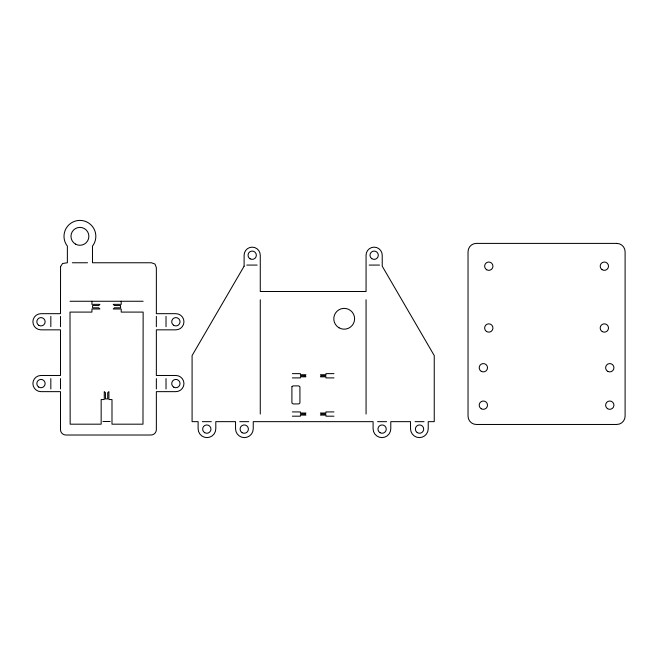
<?xml version="1.0" encoding="UTF-8"?>
<svg xmlns="http://www.w3.org/2000/svg" width="658" height="658" viewBox="0 0 658 658"><rect width="100%" height="100%" fill="white"/><g stroke="black" fill="none" stroke-linecap="round" stroke-linejoin="round"><path stroke-width="0.99" d="M300.385 375.767L304.851 375.767L305.962 374.731L300.385 374.731L300.385 373.637L292.358 373.637M325.949 375.767L321.491 375.767L320.372 376.812L325.949 376.812L325.949 377.906L333.976 377.906M300.385 414.055L304.851 414.055L305.962 413.018L300.385 413.018L300.385 411.924L292.358 411.924M325.949 414.055L321.491 414.055L320.372 415.099L325.949 415.099L325.949 416.185L333.976 416.185M72.331 262.764L87.514 262.764M246.799 265.075L257.146 265.075M369.187 265.075L379.534 265.075M70.003 301.257L143.14 301.257M333.976 373.637L325.949 373.637L325.949 374.731L320.372 374.731L321.491 375.767M292.358 377.906L300.385 377.906L300.385 376.812L305.962 376.812L304.851 375.767M333.976 411.924L325.949 411.924L325.949 413.018L320.372 413.018L321.491 414.055M292.358 416.185L300.385 416.185L300.385 415.099L305.962 415.099L304.851 414.055M102.969 421.482L110.182 421.482M202.302 421.655L211.3 421.655M239.734 421.655L248.74 421.655M377.593 421.655L386.6 421.655M415.034 421.655L424.032 421.655M366.062 299.76L366.062 414.03M260.272 299.76L260.272 414.03M166.022 316.366L166.022 326.713M166.022 378.605L166.022 388.952M156.357 316.366L156.357 326.713M156.357 378.605L156.357 388.952M121.204 301.257L121.204 304.358L113.25 304.358L114.377 305.542L120.562 305.542L120.562 307.804L114.377 307.804L113.25 308.989L121.204 308.989L121.204 312.089L143.14 312.089L142.983 424.18L111.992 424.18L111.992 399.546L108.891 399.546L108.891 391.592L107.698 392.719L107.698 398.913L105.444 398.913L105.444 392.719L104.26 391.592L104.26 399.546L101.159 399.546L101.159 424.18L70.159 424.18L70.003 312.089L91.939 312.089L91.939 308.989L99.901 308.989L98.766 307.804L92.581 307.804L92.581 305.542L98.766 305.542L99.901 304.358L91.939 304.358L91.939 301.257M60.487 316.366L60.487 326.713M60.487 378.605L60.487 388.952M50.831 316.366L50.831 326.713M50.831 378.605L50.831 388.952M60.569 266.646L60.487 313.677L40.985 313.677A8.085 8.085 0 0 0 32.9 321.762A8.085 8.085 0 0 0 40.985 329.839L60.487 329.839L60.487 375.479L40.985 375.479A8.085 8.085 0 0 0 32.9 383.565A8.085 8.085 0 0 0 40.985 391.642L60.487 391.642L60.487 429.608A5.412 5.412 0 0 0 65.899 435.02L150.953 435.02A5.412 5.412 0 0 0 156.357 429.608L156.357 391.642L175.867 391.642A8.085 8.085 0 0 0 183.952 383.565A8.085 8.085 0 0 0 175.867 375.479L156.357 375.479L156.357 329.839L175.867 329.839A8.085 8.085 0 0 0 183.952 321.762A8.085 8.085 0 0 0 175.867 313.677L156.357 313.677L156.357 267.642L155.025 264.097L151.488 262.764L92.474 262.764L92.474 246.133A15.932 15.932 0 0 0 90.714 224.617A15.932 15.932 0 0 0 69.123 224.617A15.932 15.932 0 0 0 67.371 246.133L67.371 262.764L62.559 263.513L60.569 266.646M292.02 386.649L291.971 386.764A0.897 0.897 0 0 0 291.905 387.093L291.905 402.729A0.897 0.897 0 0 0 291.971 403.058L292.958 403.848A2.237 2.237 0 0 0 293.567 403.93L298.263 403.93A2.196 2.196 0 0 0 299.028 403.798L299.867 403.058A0.897 0.897 0 0 0 299.925 402.729L299.925 387.093A0.897 0.897 0 0 0 299.867 386.764L298.88 385.975A2.237 2.237 0 0 0 298.263 385.892L293.567 385.892A2.196 2.196 0 0 0 292.802 386.024L292.02 386.649M244.11 266.194L192.087 355.583L192.087 421.655L198.116 421.655L198.116 428.761A8.842 8.842 0 0 0 206.957 437.603A8.842 8.842 0 0 0 215.799 428.761L215.799 421.655L235.548 421.655L235.548 428.761A8.842 8.842 0 0 0 244.398 437.603A8.842 8.842 0 0 0 253.24 428.761L253.24 421.655L373.094 421.655L373.094 428.761A8.842 8.842 0 0 0 381.944 437.603A8.842 8.842 0 0 0 390.786 428.761L390.786 421.655L410.534 421.655L410.534 428.761A8.842 8.842 0 0 0 419.376 437.603A8.842 8.842 0 0 0 428.218 428.761L428.218 421.655L434.247 421.655L434.247 355.583L382.224 266.194L382.224 255.23A8.085 8.085 0 0 0 374.147 247.153A8.085 8.085 0 0 0 366.062 255.23L366.062 291.502L260.272 291.502L260.272 255.23A8.085 8.085 0 0 0 252.187 247.153A8.085 8.085 0 0 0 244.11 255.23L244.11 266.194M616.776 243.402L476.359 243.402A8.324 8.324 0 0 0 468.035 251.718L468.035 416.144A8.324 8.324 0 0 0 476.359 424.468L616.776 424.468A8.324 8.324 0 0 0 625.1 416.144L625.1 251.718A8.324 8.324 0 0 0 616.776 243.402M338.993 327.783A10.405 10.405 0 0 0 354.604 318.768A10.405 10.405 0 0 0 338.993 309.762A10.405 10.405 0 0 0 338.993 327.783M371.811 258.676A4.162 4.162 0 0 0 378.301 255.526A4.162 4.162 0 0 0 372.329 251.488A4.162 4.162 0 0 0 371.811 258.676M380.02 432.701A4.162 4.162 0 0 0 386.262 429.098A4.162 4.162 0 0 0 380.02 425.496A4.162 4.162 0 0 0 380.02 432.701M417.197 432.545A4.162 4.162 0 0 0 423.686 429.394A4.162 4.162 0 0 0 417.715 425.356A4.162 4.162 0 0 0 417.197 432.545M204.72 432.701A4.162 4.162 0 0 0 210.963 429.098A4.162 4.162 0 0 0 204.72 425.496A4.162 4.162 0 0 0 204.72 432.701M242.16 432.701A4.162 4.162 0 0 0 248.403 429.098A4.162 4.162 0 0 0 242.16 425.496A4.162 4.162 0 0 0 242.16 432.701M250.106 258.833A4.162 4.162 0 0 0 256.349 255.23A4.162 4.162 0 0 0 250.106 251.627A4.162 4.162 0 0 0 250.106 258.833M607.441 408.618A4.162 4.162 0 0 0 613.922 405.468A4.162 4.162 0 0 0 607.959 401.429A4.162 4.162 0 0 0 607.441 408.618M481.278 408.774A4.162 4.162 0 0 0 487.52 405.172A4.162 4.162 0 0 0 481.278 401.569A4.162 4.162 0 0 0 481.278 408.774M607.696 371.342A4.162 4.162 0 0 0 613.939 367.74A4.162 4.162 0 0 0 607.696 364.129A4.162 4.162 0 0 0 607.696 371.342M481.278 371.342A4.162 4.162 0 0 0 487.52 367.74A4.162 4.162 0 0 0 481.278 364.129A4.162 4.162 0 0 0 481.278 371.342M602.267 331.599A4.162 4.162 0 0 0 608.51 327.988A4.162 4.162 0 0 0 602.267 324.386A4.162 4.162 0 0 0 602.267 331.599M486.451 331.435A4.162 4.162 0 0 0 492.941 328.293A4.162 4.162 0 0 0 486.969 324.246A4.162 4.162 0 0 0 486.451 331.435M486.706 269.788A4.162 4.162 0 0 0 492.949 266.186A4.162 4.162 0 0 0 486.706 262.583A4.162 4.162 0 0 0 486.706 269.788M602.021 269.632A4.162 4.162 0 0 0 608.502 266.482A4.162 4.162 0 0 0 602.531 262.443A4.162 4.162 0 0 0 602.021 269.632M75.448 244.077A8.949 8.949 0 0 0 88.871 236.329A8.949 8.949 0 0 0 75.448 228.581A8.949 8.949 0 0 0 75.448 244.077M38.904 325.365A4.162 4.162 0 0 0 45.139 321.762A4.162 4.162 0 0 0 38.904 318.151A4.162 4.162 0 0 0 38.904 325.365M173.539 325.208A4.162 4.162 0 0 0 180.021 322.058A4.162 4.162 0 0 0 174.049 318.011A4.162 4.162 0 0 0 173.539 325.208M38.649 387.011A4.162 4.162 0 0 0 45.131 383.861A4.162 4.162 0 0 0 39.159 379.822A4.162 4.162 0 0 0 38.649 387.011M173.786 387.167A4.162 4.162 0 0 0 180.029 383.565A4.162 4.162 0 0 0 173.786 379.962A4.162 4.162 0 0 0 173.786 387.167"/></g></svg>
